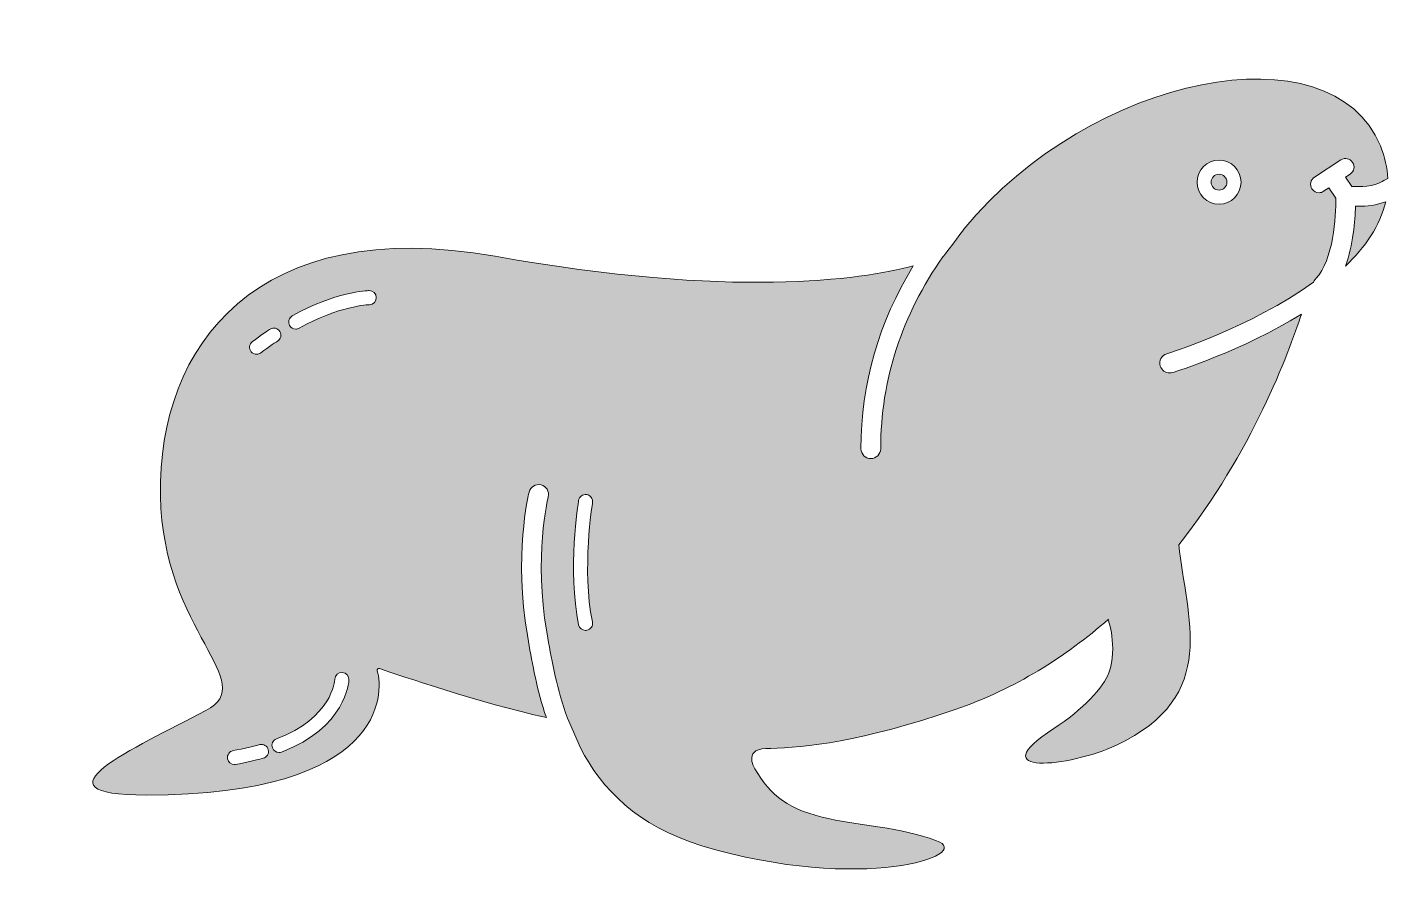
# Model space of a CAD drawing. Header units: inches. Extents: x 0.5 to 94.9, y 45.9 to 106.
import ezdxf

# ---------------------------------------------------------------- set-up
doc = ezdxf.new("R2010")
doc.units = ezdxf.units.IN
doc.header["$MEASUREMENT"] = 0
doc.layers.add('Layer 1', color=7, linetype='Continuous')

msp = doc.modelspace()

# ---------------------------------------------------------------- hatches: boundary and pattern name
at = {"layer": 'Layer 1', "true_color": 0xffffff}
h = msp.add_hatch(color=7, dxfattribs=at)
h.dxf.hatch_style = 2
edge = h.paths.add_edge_path()
edge.add_spline(control_points=[(89.855, 95.606), (89.855, 95.606), (91.695, 96.807), (91.695, 96.807), (91.966, 96.984), (92.328, 96.908), (92.506, 96.637), (92.683, 96.366), (92.606, 96.003), (92.336, 95.826), (92.336, 95.826), (92.004, 95.609), (92.004, 95.609), (92.004, 95.609), (92.443, 94.971), (92.443, 94.971), (93.013, 94.927), (93.973, 94.955), (94.564, 95.308), (94.714, 95.397), (94.838, 95.468), (94.944, 95.523), (94.912, 96.252), (94.75, 97.007), (94.428, 97.788), (91.042, 106.018), (74.383, 102.789), (65.528, 92.002), (65.403, 91.823), (64.059, 90.055), (64.066, 90.072), (61.236, 86.085), (59.745, 81.516), (59.745, 76.754), (59.745, 76.377), (59.439, 76.071), (59.062, 76.071), (58.685, 76.071), (58.379, 76.377), (58.379, 76.754), (58.379, 81.245), (59.625, 85.571), (62.007, 89.441), (58.326, 88.479), (49.463, 87.182), (32.986, 90.116), (16.49, 93.055), (9.564, 83.937), (9.755, 73.494), (9.93, 63.937), (16.717, 60.583), (12.902, 58.575), (7.888, 55.937), (0.507, 52.709), (8.784, 52.709), (25.424, 52.709), (25.266, 59.835), (24.803, 61.33), (24.771, 61.434), (24.868, 61.53), (24.97, 61.495), (26.334, 61.024), (31.968, 59.115), (36.54, 58.087), (35.891, 59.978), (35.566, 61.832), (35.299, 63.368), (35.299, 63.368), (35.221, 63.816), (35.221, 63.816), (34.266, 69.234), (35.299, 73.564), (35.343, 73.746), (35.433, 74.113), (35.802, 74.337), (36.169, 74.247), (36.536, 74.157), (36.76, 73.788), (36.67, 73.421), (36.654, 73.353), (35.667, 69.159), (36.566, 64.053), (36.566, 64.053), (36.645, 63.602), (36.645, 63.602), (36.924, 61.999), (37.269, 60.027), (38.011, 58.059), (38.011, 58.059), (38.913, 55.991), (38.913, 55.991), (40.366, 53.163), (42.844, 50.545), (47.342, 49.193), (58.44, 45.859), (66.327, 48.567), (63.63, 49.543), (61.003, 50.494), (58.276, 50.593), (56.214, 51.052), (53.305, 51.699), (52.114, 52.647), (51.01, 54.544), (50.958, 54.633), (50.115, 56.032), (52.115, 55.952), (54.449, 55.999), (58.432, 56.417), (64.922, 58.653), (69.076, 60.084), (72.592, 62.318), (75.55, 64.92), (75.55, 64.92), (75.535, 64.904), (75.535, 64.904), (75.535, 64.904), (76.211, 63.031), (75.585, 61.208), (75.25, 60.232), (73.746, 58.603), (71.774, 57.336), (66.61, 54.02), (72.842, 54.644), (76.109, 56.176), (83.375, 59.584), (80.927, 65.062), (80.444, 70.103), (80.444, 70.103), (80.434, 70.093), (80.434, 70.093), (85.512, 76.505), (88.073, 83.41), (88.946, 86.105), (84.824, 83.546), (80.307, 82.138), (80.004, 82.045), (79.937, 82.025), (79.87, 82.015), (79.804, 82.015), (79.512, 82.015), (79.241, 82.204), (79.151, 82.498), (79.04, 82.859), (79.243, 83.241), (79.604, 83.352), (79.686, 83.377), (85.474, 85.183), (89.79, 88.323), (89.855, 88.436), (89.916, 88.527), (89.961, 88.575), (91.16, 89.839), (91.361, 92.865), (91.339, 94.159), (91.339, 94.159), (90.855, 94.862), (90.855, 94.862), (90.855, 94.862), (90.492, 94.625), (90.492, 94.625), (90.393, 94.561), (90.282, 94.53), (90.172, 94.53), (89.981, 94.53), (89.793, 94.624), (89.681, 94.796), (89.507, 95.066), (89.584, 95.429), (89.855, 95.606)], knot_values=[0, 0, 0, 0, 1, 1, 1, 2, 2, 2, 3, 3, 3, 4, 4, 4, 5, 5, 5, 6, 6, 6, 7, 7, 7, 8, 8, 8, 9, 9, 9, 10, 10, 10, 11, 11, 11, 12, 12, 12, 13, 13, 13, 14, 14, 14, 15, 15, 15, 16, 16, 16, 17, 17, 17, 18, 18, 18, 19, 19, 19, 20, 20, 20, 21, 21, 21, 22, 22, 22, 23, 23, 23, 24, 24, 24, 25, 25, 25, 26, 26, 26, 27, 27, 27, 28, 28, 28, 29, 29, 29, 30, 30, 30, 31, 31, 31, 32, 32, 32, 33, 33, 33, 34, 34, 34, 35, 35, 35, 36, 36, 36, 37, 37, 37, 38, 38, 38, 39, 39, 39, 40, 40, 40, 41, 41, 41, 42, 42, 42, 43, 43, 43, 44, 44, 44, 45, 45, 45, 46, 46, 46, 47, 47, 47, 48, 48, 48, 49, 49, 49, 50, 50, 50, 51, 51, 51, 52, 52, 52, 53, 53, 53, 54, 54, 54, 55, 55, 55, 56, 56, 56, 56], degree=3, periodic=1)
edge = h.paths.add_edge_path()
edge.add_spline(control_points=[(16.123, 84.177), (16.709, 84.647), (17.343, 85.04), (17.37, 85.057), (17.6, 85.199), (17.9, 85.128), (18.042, 84.899), (18.184, 84.67), (18.113, 84.369), (17.884, 84.227), (17.878, 84.223), (17.272, 83.847), (16.734, 83.416), (16.644, 83.344), (16.536, 83.309), (16.429, 83.309), (16.286, 83.309), (16.144, 83.372), (16.048, 83.492), (15.879, 83.701), (15.913, 84.008), (16.123, 84.177)], knot_values=[0, 0, 0, 0, 1, 1, 1, 2, 2, 2, 3, 3, 3, 4, 4, 4, 5, 5, 5, 6, 6, 6, 7, 7, 7, 7], degree=3, periodic=1)
edge = h.paths.add_edge_path()
edge.add_spline(control_points=[(16.882, 55.265), (16.831, 55.252), (15.624, 54.947), (14.973, 54.834), (14.945, 54.829), (14.917, 54.827), (14.889, 54.827), (14.656, 54.827), (14.45, 54.994), (14.409, 55.232), (14.363, 55.498), (14.541, 55.75), (14.806, 55.796), (15.42, 55.903), (16.63, 56.209), (16.642, 56.212), (16.903, 56.279), (17.169, 56.12), (17.235, 55.859), (17.302, 55.596), (17.144, 55.331), (16.882, 55.265)], knot_values=[0, 0, 0, 0, 1, 1, 1, 2, 2, 2, 3, 3, 3, 4, 4, 4, 5, 5, 5, 6, 6, 6, 7, 7, 7, 7], degree=3, periodic=1)
edge = h.paths.add_edge_path()
edge.add_spline(control_points=[(18.154, 55.701), (18.098, 55.68), (18.04, 55.67), (17.984, 55.67), (17.786, 55.67), (17.6, 55.791), (17.527, 55.988), (17.433, 56.241), (17.562, 56.522), (17.814, 56.616), (21.653, 58.046), (21.858, 60.656), (21.865, 60.767), (21.882, 61.035), (22.12, 61.243), (22.379, 61.226), (22.647, 61.211), (22.853, 60.985), (22.84, 60.717), (22.833, 60.58), (22.627, 57.366), (18.154, 55.701)], knot_values=[0, 0, 0, 0, 1, 1, 1, 2, 2, 2, 3, 3, 3, 4, 4, 4, 5, 5, 5, 6, 6, 6, 7, 7, 7, 7], degree=3, periodic=1)
edge = h.paths.add_edge_path()
edge.add_spline(control_points=[(24.26, 86.755), (24.239, 86.754), (22.111, 86.676), (19.388, 85.125), (19.312, 85.082), (19.229, 85.061), (19.147, 85.061), (18.978, 85.061), (18.813, 85.15), (18.723, 85.308), (18.59, 85.542), (18.671, 85.84), (18.905, 85.974), (21.857, 87.656), (24.14, 87.729), (24.236, 87.732), (24.24, 87.732), (24.244, 87.732), (24.248, 87.732), (24.512, 87.732), (24.729, 87.521), (24.736, 87.256), (24.742, 86.985), (24.53, 86.762), (24.26, 86.755)], knot_values=[0, 0, 0, 0, 1, 1, 1, 2, 2, 2, 3, 3, 3, 4, 4, 4, 5, 5, 5, 6, 6, 6, 7, 7, 7, 8, 8, 8, 8], degree=3, periodic=1)
edge = h.paths.add_edge_path()
edge.add_spline(control_points=[(39.358, 64.154), (39.325, 64.147), (39.292, 64.144), (39.259, 64.144), (39.032, 64.144), (38.829, 64.303), (38.782, 64.534), (37.995, 68.359), (38.746, 72.974), (38.779, 73.169), (38.823, 73.435), (39.074, 73.615), (39.34, 73.57), (39.606, 73.526), (39.786, 73.274), (39.742, 73.009), (39.734, 72.963), (38.989, 68.375), (39.739, 64.731), (39.792, 64.466), (39.622, 64.208), (39.358, 64.154)], knot_values=[0, 0, 0, 0, 1, 1, 1, 2, 2, 2, 3, 3, 3, 4, 4, 4, 5, 5, 5, 6, 6, 6, 7, 7, 7, 7], degree=3, periodic=1)
edge = h.paths.add_edge_path()
edge.add_spline(control_points=[(83.232, 93.732), (82.39, 93.732), (81.705, 94.417), (81.705, 95.259), (81.705, 96.101), (82.39, 96.786), (83.232, 96.786), (84.074, 96.786), (84.759, 96.101), (84.759, 95.259), (84.759, 94.418), (84.074, 93.732), (83.232, 93.732)], knot_values=[0, 0, 0, 0, 1, 1, 1, 2, 2, 2, 3, 3, 3, 4, 4, 4, 4], degree=3, periodic=1)
edge = h.paths.add_edge_path()
edge.add_spline(control_points=[(83.783, 95.26), (83.783, 94.956), (83.536, 94.709), (83.232, 94.709), (82.928, 94.709), (82.681, 94.956), (82.681, 95.26), (82.681, 95.564), (82.928, 95.811), (83.232, 95.811), (83.536, 95.811), (83.783, 95.564), (83.783, 95.26)], knot_values=[0, 0, 0, 0, 1, 1, 1, 2, 2, 2, 3, 3, 3, 4, 4, 4, 4], degree=3, periodic=1)
edge = h.paths.add_edge_path()
edge.add_spline(control_points=[(92.915, 93.584), (93.469, 93.584), (94.168, 93.652), (94.798, 93.906), (94.421, 92.245), (93.377, 90.745), (92.002, 89.423), (92.546, 90.892), (92.676, 92.599), (92.702, 93.588), (92.771, 93.586), (92.841, 93.584), (92.915, 93.584)], knot_values=[0, 0, 0, 0, 1, 1, 1, 2, 2, 2, 3, 3, 3, 4, 4, 4, 4], degree=3, periodic=1)

# ---------------------------------------------------------------- linework, layer by layer
at = {"layer": 'Layer 1', "lineweight": 0}
for points, knots in [([(89.855, 95.606), (89.855, 95.606), (91.695, 96.807), (91.695, 96.807), (91.966, 96.984), (92.328, 96.908), (92.506, 96.637), (92.683, 96.366), (92.606, 96.003), (92.336, 95.826), (92.336, 95.826), (92.004, 95.609), (92.004, 95.609), (92.004, 95.609), (92.443, 94.971), (92.443, 94.971), (93.013, 94.927), (93.973, 94.955), (94.564, 95.308), (94.714, 95.397), (94.838, 95.468), (94.944, 95.523), (94.912, 96.252), (94.75, 97.007), (94.428, 97.788), (91.042, 106.018), (74.383, 102.789), (65.528, 92.002), (65.403, 91.823), (64.059, 90.055), (64.066, 90.072), (61.236, 86.085), (59.745, 81.516), (59.745, 76.754), (59.745, 76.377), (59.439, 76.071), (59.062, 76.071), (58.685, 76.071), (58.379, 76.377), (58.379, 76.754), (58.379, 81.245), (59.625, 85.571), (62.007, 89.441), (58.326, 88.479), (49.463, 87.182), (32.986, 90.116), (16.49, 93.055), (9.564, 83.937), (9.755, 73.494), (9.93, 63.937), (16.717, 60.583), (12.902, 58.575), (7.888, 55.937), (0.507, 52.709), (8.784, 52.709), (25.424, 52.709), (25.266, 59.835), (24.803, 61.33), (24.771, 61.434), (24.868, 61.53), (24.97, 61.495), (26.334, 61.024), (31.968, 59.115), (36.54, 58.087), (35.891, 59.978), (35.566, 61.832), (35.299, 63.368), (35.299, 63.368), (35.221, 63.816), (35.221, 63.816), (34.266, 69.234), (35.299, 73.564), (35.343, 73.746), (35.433, 74.113), (35.802, 74.337), (36.169, 74.247), (36.536, 74.157), (36.76, 73.788), (36.67, 73.421), (36.654, 73.353), (35.667, 69.159), (36.566, 64.053), (36.566, 64.053), (36.645, 63.602), (36.645, 63.602), (36.924, 61.999), (37.269, 60.027), (38.011, 58.059), (38.011, 58.059), (38.913, 55.991), (38.913, 55.991), (40.366, 53.163), (42.844, 50.545), (47.342, 49.193), (58.44, 45.859), (66.327, 48.567), (63.63, 49.543), (61.003, 50.494), (58.276, 50.593), (56.214, 51.052), (53.305, 51.699), (52.114, 52.647), (51.01, 54.544), (50.958, 54.633), (50.115, 56.032), (52.115, 55.952), (54.449, 55.999), (58.432, 56.417), (64.922, 58.653), (69.076, 60.084), (72.592, 62.318), (75.55, 64.92), (75.55, 64.92), (75.535, 64.904), (75.535, 64.904), (75.535, 64.904), (76.211, 63.031), (75.585, 61.208), (75.25, 60.232), (73.746, 58.603), (71.774, 57.336), (66.61, 54.02), (72.842, 54.644), (76.109, 56.176), (83.375, 59.584), (80.927, 65.062), (80.444, 70.103), (80.444, 70.103), (80.434, 70.093), (80.434, 70.093), (85.512, 76.505), (88.073, 83.41), (88.946, 86.105), (84.824, 83.546), (80.307, 82.138), (80.004, 82.045), (79.937, 82.025), (79.87, 82.015), (79.804, 82.015), (79.512, 82.015), (79.241, 82.204), (79.151, 82.498), (79.04, 82.859), (79.243, 83.241), (79.604, 83.352), (79.686, 83.377), (85.474, 85.183), (89.79, 88.323), (89.855, 88.436), (89.916, 88.527), (89.961, 88.575), (91.16, 89.839), (91.361, 92.865), (91.339, 94.159), (91.339, 94.159), (90.855, 94.862), (90.855, 94.862), (90.855, 94.862), (90.492, 94.625), (90.492, 94.625), (90.393, 94.561), (90.282, 94.53), (90.172, 94.53), (89.981, 94.53), (89.793, 94.624), (89.681, 94.796), (89.507, 95.066), (89.584, 95.429), (89.855, 95.606)], [0, 0, 0, 0, 1, 1, 1, 2, 2, 2, 3, 3, 3, 4, 4, 4, 5, 5, 5, 6, 6, 6, 7, 7, 7, 8, 8, 8, 9, 9, 9, 10, 10, 10, 11, 11, 11, 12, 12, 12, 13, 13, 13, 14, 14, 14, 15, 15, 15, 16, 16, 16, 17, 17, 17, 18, 18, 18, 19, 19, 19, 20, 20, 20, 21, 21, 21, 22, 22, 22, 23, 23, 23, 24, 24, 24, 25, 25, 25, 26, 26, 26, 27, 27, 27, 28, 28, 28, 29, 29, 29, 30, 30, 30, 31, 31, 31, 32, 32, 32, 33, 33, 33, 34, 34, 34, 35, 35, 35, 36, 36, 36, 37, 37, 37, 38, 38, 38, 39, 39, 39, 40, 40, 40, 41, 41, 41, 42, 42, 42, 43, 43, 43, 44, 44, 44, 45, 45, 45, 46, 46, 46, 47, 47, 47, 48, 48, 48, 49, 49, 49, 50, 50, 50, 51, 51, 51, 52, 52, 52, 53, 53, 53, 54, 54, 54, 55, 55, 55, 56, 56, 56, 56]), ([(83.232, 93.732), (82.39, 93.732), (81.705, 94.417), (81.705, 95.259), (81.705, 96.101), (82.39, 96.786), (83.232, 96.786), (84.074, 96.786), (84.759, 96.101), (84.759, 95.259), (84.759, 94.418), (84.074, 93.732), (83.232, 93.732)], [0, 0, 0, 0, 1, 1, 1, 2, 2, 2, 3, 3, 3, 4, 4, 4, 4]), ([(83.783, 95.26), (83.783, 94.956), (83.536, 94.709), (83.232, 94.709), (82.928, 94.709), (82.681, 94.956), (82.681, 95.26), (82.681, 95.564), (82.928, 95.811), (83.232, 95.811), (83.536, 95.811), (83.783, 95.564), (83.783, 95.26)], [0, 0, 0, 0, 1, 1, 1, 2, 2, 2, 3, 3, 3, 4, 4, 4, 4]), ([(92.915, 93.584), (93.469, 93.584), (94.168, 93.652), (94.798, 93.906), (94.421, 92.245), (93.377, 90.745), (92.002, 89.423), (92.546, 90.892), (92.676, 92.599), (92.702, 93.588), (92.771, 93.586), (92.841, 93.584), (92.915, 93.584)], [0, 0, 0, 0, 1, 1, 1, 2, 2, 2, 3, 3, 3, 4, 4, 4, 4]), ([(24.26, 86.755), (24.239, 86.754), (22.111, 86.676), (19.388, 85.125), (19.312, 85.082), (19.229, 85.061), (19.147, 85.061), (18.978, 85.061), (18.813, 85.15), (18.723, 85.308), (18.59, 85.542), (18.671, 85.84), (18.905, 85.974), (21.857, 87.656), (24.14, 87.729), (24.236, 87.732), (24.24, 87.732), (24.244, 87.732), (24.248, 87.732), (24.512, 87.732), (24.729, 87.521), (24.736, 87.256), (24.742, 86.985), (24.53, 86.762), (24.26, 86.755)], [0, 0, 0, 0, 1, 1, 1, 2, 2, 2, 3, 3, 3, 4, 4, 4, 5, 5, 5, 6, 6, 6, 7, 7, 7, 8, 8, 8, 8]), ([(16.123, 84.177), (16.709, 84.647), (17.343, 85.04), (17.37, 85.057), (17.6, 85.199), (17.9, 85.128), (18.042, 84.899), (18.184, 84.67), (18.113, 84.369), (17.884, 84.227), (17.878, 84.223), (17.272, 83.847), (16.734, 83.416), (16.644, 83.344), (16.536, 83.309), (16.429, 83.309), (16.286, 83.309), (16.144, 83.372), (16.048, 83.492), (15.879, 83.701), (15.913, 84.008), (16.123, 84.177)], [0, 0, 0, 0, 1, 1, 1, 2, 2, 2, 3, 3, 3, 4, 4, 4, 5, 5, 5, 6, 6, 6, 7, 7, 7, 7]), ([(39.358, 64.154), (39.325, 64.147), (39.292, 64.144), (39.259, 64.144), (39.032, 64.144), (38.829, 64.303), (38.782, 64.534), (37.995, 68.359), (38.746, 72.974), (38.779, 73.169), (38.823, 73.435), (39.074, 73.615), (39.34, 73.57), (39.606, 73.526), (39.786, 73.274), (39.742, 73.009), (39.734, 72.963), (38.989, 68.375), (39.739, 64.731), (39.792, 64.466), (39.622, 64.208), (39.358, 64.154)], [0, 0, 0, 0, 1, 1, 1, 2, 2, 2, 3, 3, 3, 4, 4, 4, 5, 5, 5, 6, 6, 6, 7, 7, 7, 7]), ([(18.154, 55.701), (18.098, 55.68), (18.04, 55.67), (17.984, 55.67), (17.786, 55.67), (17.6, 55.791), (17.527, 55.988), (17.433, 56.241), (17.562, 56.522), (17.814, 56.616), (21.653, 58.046), (21.858, 60.656), (21.865, 60.767), (21.882, 61.035), (22.12, 61.243), (22.379, 61.226), (22.647, 61.211), (22.853, 60.985), (22.84, 60.717), (22.833, 60.58), (22.627, 57.366), (18.154, 55.701)], [0, 0, 0, 0, 1, 1, 1, 2, 2, 2, 3, 3, 3, 4, 4, 4, 5, 5, 5, 6, 6, 6, 7, 7, 7, 7]), ([(16.882, 55.265), (16.831, 55.252), (15.624, 54.947), (14.973, 54.834), (14.945, 54.829), (14.917, 54.827), (14.889, 54.827), (14.656, 54.827), (14.45, 54.994), (14.409, 55.232), (14.363, 55.498), (14.541, 55.75), (14.806, 55.796), (15.42, 55.903), (16.63, 56.209), (16.642, 56.212), (16.903, 56.279), (17.169, 56.12), (17.235, 55.859), (17.302, 55.596), (17.144, 55.331), (16.882, 55.265)], [0, 0, 0, 0, 1, 1, 1, 2, 2, 2, 3, 3, 3, 4, 4, 4, 5, 5, 5, 6, 6, 6, 7, 7, 7, 7])]:
    msp.add_open_spline(points, degree=3, knots=knots, dxfattribs=at)

doc.saveas('drawing.dxf')
